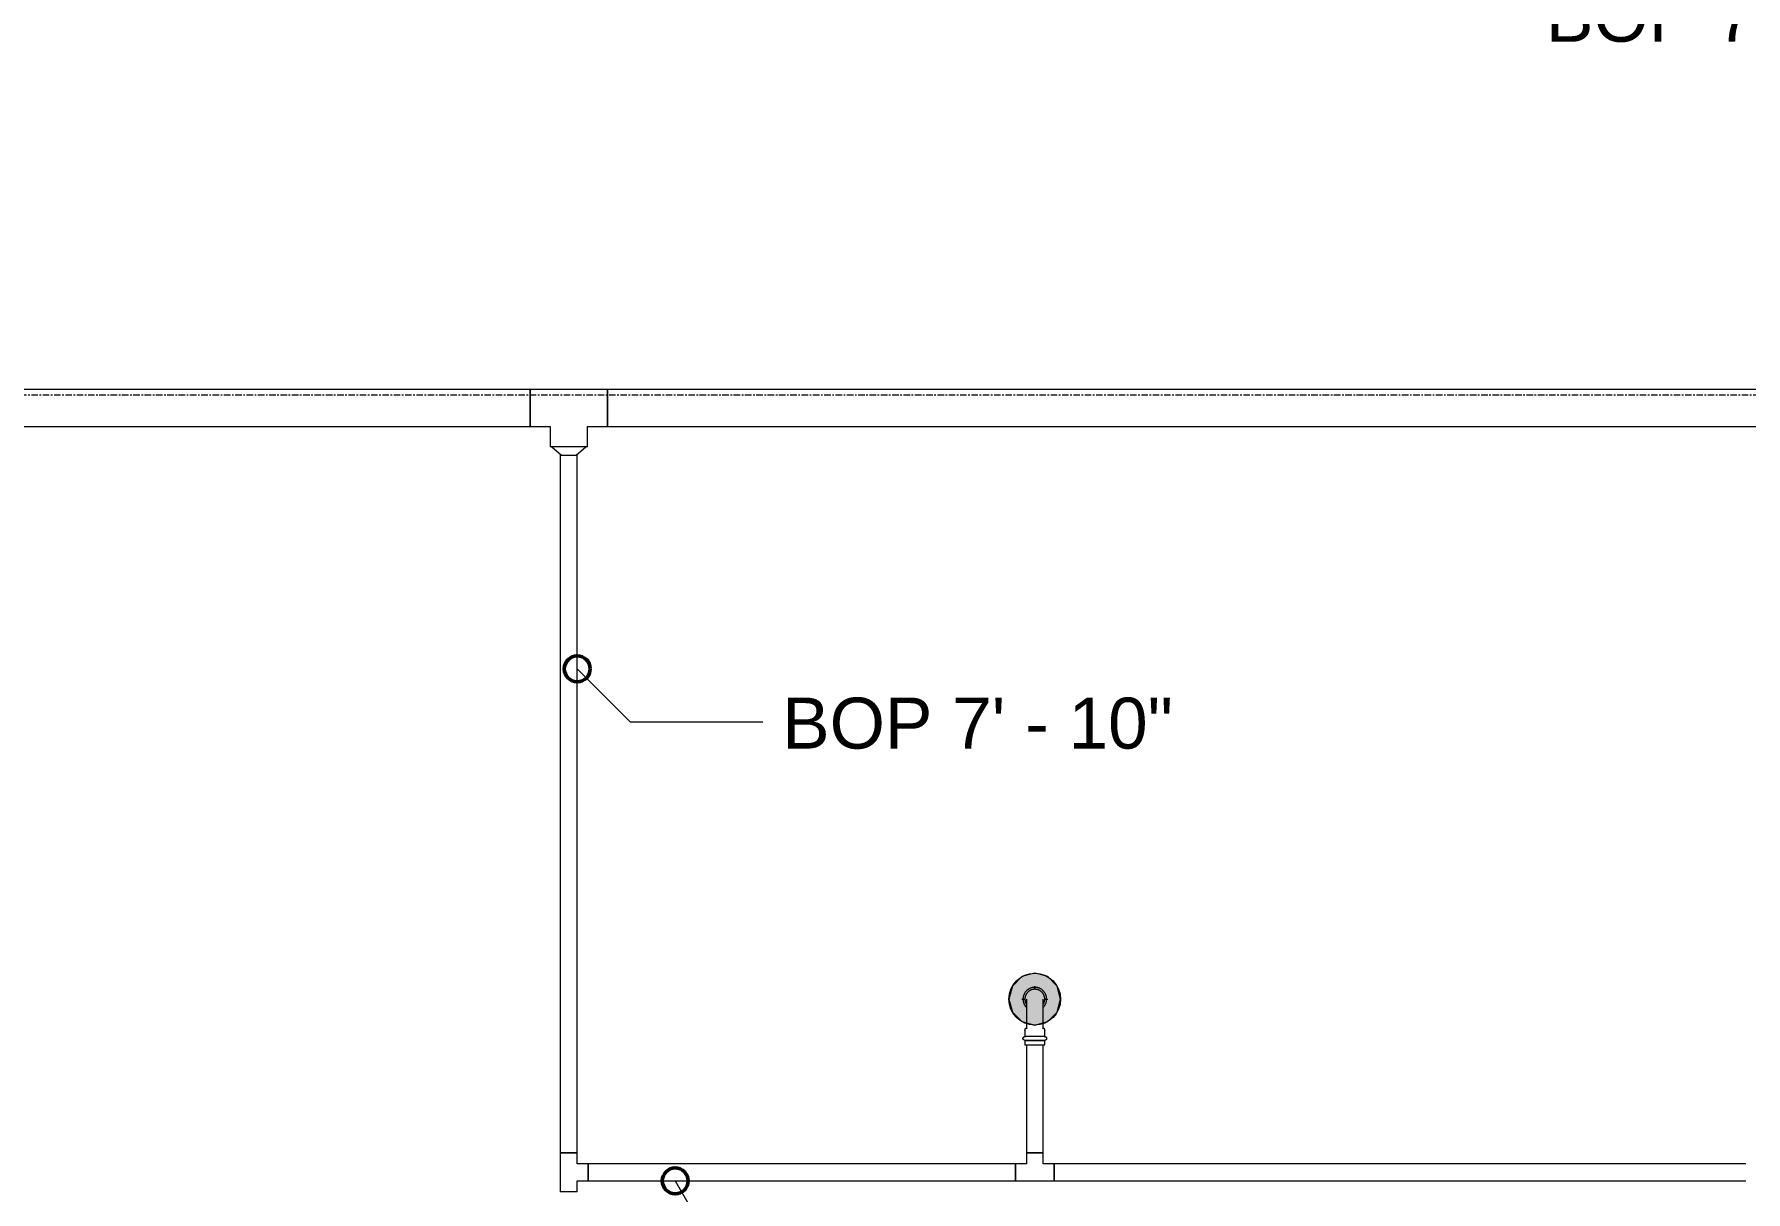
# Model space of a CAD drawing. Header units: inches. Extents: x -3679 to 241, y -496 to 1784.
# Drawn here: x -769.8 to -637.6, y 211.5 to 300.9 of the extents above; entities that cross this region are included whole.
import ezdxf

# ---------------------------------------------------------------- set-up
doc = ezdxf.new("R2010")
doc.units = ezdxf.units.IN
doc.header["$MEASUREMENT"] = 0
doc.linetypes.add('Grid Line', pattern=[0.875, 0.5, -0.125, 0.125, -0.125])
for name, color, linetype, lineweight in [('A-ANNO-NOTE', 250, 'Continuous', 9), ('G-ANNO-DIMS', 251, 'Continuous', 9), ('P-PIPE', 1, 'Continuous', 9), ('P-PIPE-CNTR', 1, 'Continuous', 9), ('S-GRID', 8, 'Continuous', 9)]:
    doc.layers.add(name, color=color, linetype=linetype, lineweight=lineweight)
doc.styles.add('Arial', font='arial.ttf', dxfattribs={"height": 3.934132})

# ---------------------------------------------------------------- blocks, each defined once
blk = doc.blocks.new('Victaulic-VicPress316-Elbow 90-45deg Style P568_P571 - Standard-523083-SECOND LEVEL')
at = {"layer": 'P-PIPE'}
for p, q in [((-3178.39, 1232.42), (-3178.39, 1231.96)), ((-3178.28, 1233.46), (-3178.28, 1232.57)), ((-3176.97, 1232.57), (-3176.97, 1233.46)), ((-3176.86, 1231.96), (-3176.86, 1232.42)), ((-3177.63, 1231.96), (-3178.39, 1231.96)), ((-3178.39, 1231.67), (-3178.39, 1231.33)), ((-3177.63, 1231.67), (-3178.39, 1231.67)), ((-3178.39, 1231.33), (-3177.63, 1231.33)), ((-3176.86, 1231.96), (-3177.63, 1231.96)), ((-3176.86, 1231.67), (-3177.63, 1231.67)), ((-3177.63, 1231.33), (-3176.86, 1231.33)), ((-3176.86, 1231.33), (-3176.86, 1231.67))]:
    blk.add_line(p, q, dxfattribs=at)
at = {"layer": 'P-PIPE', "flags": 128}
for points in [[(-3177.63, 1235.77), (-3177.66, 1235.77), (-3177.7, 1235.76), (-3177.73, 1235.76), (-3177.77, 1235.76), (-3177.81, 1235.75), (-3177.84, 1235.74), (-3177.88, 1235.73), (-3177.91, 1235.72), (-3177.95, 1235.71), (-3177.98, 1235.69), (-3178.01, 1235.68), (-3178.05, 1235.66), (-3178.08, 1235.65), (-3178.11, 1235.63), (-3178.14, 1235.61), (-3178.17, 1235.59), (-3178.2, 1235.56), (-3178.23, 1235.54), (-3178.25, 1235.52), (-3178.28, 1235.49), (-3178.3, 1235.46), (-3178.33, 1235.44), (-3178.35, 1235.41), (-3178.37, 1235.38), (-3178.39, 1235.35), (-3178.41, 1235.32), (-3178.43, 1235.28), (-3178.45, 1235.25), (-3178.46, 1235.22), (-3178.48, 1235.19), (-3178.49, 1235.15), (-3178.5, 1235.12), (-3178.51, 1235.08), (-3178.52, 1235.05), (-3178.52, 1235.01), (-3178.53, 1234.97), (-3178.53, 1234.94), (-3178.54, 1234.9), (-3178.54, 1234.86), (-3178.54, 1234.83), (-3178.53, 1234.79), (-3178.53, 1234.76), (-3178.53, 1234.72), (-3178.52, 1234.68), (-3178.51, 1234.65), (-3178.5, 1234.61), (-3178.49, 1234.58), (-3178.48, 1234.54), (-3178.47, 1234.51), (-3178.45, 1234.48), (-3178.44, 1234.44), (-3178.42, 1234.41), (-3178.4, 1234.38), (-3178.38, 1234.35), (-3178.36, 1234.32), (-3178.34, 1234.29), (-3178.32, 1234.26), (-3178.29, 1234.23)], [(-3177.63, 1235.62), (-3177.66, 1235.62), (-3177.69, 1235.62), (-3177.72, 1235.62), (-3177.75, 1235.61), (-3177.78, 1235.61), (-3177.81, 1235.6), (-3177.84, 1235.59), (-3177.87, 1235.58), (-3177.9, 1235.57), (-3177.92, 1235.56), (-3177.95, 1235.55), (-3177.98, 1235.53), (-3178.01, 1235.52), (-3178.03, 1235.5), (-3178.06, 1235.49), (-3178.08, 1235.47), (-3178.11, 1235.45), (-3178.13, 1235.43), (-3178.15, 1235.41), (-3178.17, 1235.39), (-3178.2, 1235.37), (-3178.22, 1235.34), (-3178.23, 1235.32), (-3178.25, 1235.29), (-3178.27, 1235.27), (-3178.29, 1235.24), (-3178.3, 1235.22), (-3178.31, 1235.19), (-3178.33, 1235.16), (-3178.34, 1235.13), (-3178.35, 1235.1), (-3178.36, 1235.07), (-3178.37, 1235.05), (-3178.37, 1235.02), (-3178.38, 1234.99), (-3178.38, 1234.95), (-3178.39, 1234.92), (-3178.39, 1234.89), (-3178.39, 1234.86), (-3178.39, 1234.83), (-3178.39, 1234.8), (-3178.39, 1234.77), (-3178.38, 1234.74), (-3178.38, 1234.71), (-3178.37, 1234.68), (-3178.36, 1234.65), (-3178.36, 1234.62), (-3178.35, 1234.59), (-3178.33, 1234.56), (-3178.32, 1234.54), (-3178.31, 1234.51), (-3178.29, 1234.48), (-3178.28, 1234.46)], [(-3176.97, 1234.22), (-3176.95, 1234.25), (-3176.92, 1234.27), (-3176.9, 1234.3), (-3176.88, 1234.33), (-3176.86, 1234.36), (-3176.84, 1234.39), (-3176.82, 1234.42), (-3176.8, 1234.46), (-3176.79, 1234.49), (-3176.77, 1234.52), (-3176.76, 1234.56), (-3176.75, 1234.59), (-3176.74, 1234.63), (-3176.73, 1234.66), (-3176.73, 1234.7), (-3176.72, 1234.74), (-3176.72, 1234.77), (-3176.71, 1234.81), (-3176.71, 1234.85), (-3176.71, 1234.88), (-3176.72, 1234.92), (-3176.72, 1234.95), (-3176.72, 1234.99), (-3176.73, 1235.03), (-3176.74, 1235.06), (-3176.75, 1235.1), (-3176.76, 1235.13), (-3176.77, 1235.17), (-3176.78, 1235.2), (-3176.8, 1235.23), (-3176.81, 1235.27), (-3176.83, 1235.3), (-3176.85, 1235.33), (-3176.87, 1235.36), (-3176.89, 1235.39), (-3176.91, 1235.42), (-3176.93, 1235.45), (-3176.96, 1235.48), (-3176.98, 1235.5), (-3177.01, 1235.53), (-3177.04, 1235.55), (-3177.06, 1235.57), (-3177.09, 1235.6), (-3177.12, 1235.62), (-3177.15, 1235.64), (-3177.19, 1235.65), (-3177.22, 1235.67), (-3177.25, 1235.69), (-3177.29, 1235.7), (-3177.32, 1235.71), (-3177.35, 1235.73), (-3177.39, 1235.74), (-3177.42, 1235.74), (-3177.46, 1235.75), (-3177.5, 1235.76), (-3177.53, 1235.76), (-3177.57, 1235.77), (-3177.61, 1235.77), (-3177.63, 1235.77)], [(-3176.96, 1234.47), (-3176.95, 1234.49), (-3176.94, 1234.52), (-3176.92, 1234.55), (-3176.91, 1234.58), (-3176.9, 1234.61), (-3176.89, 1234.64), (-3176.88, 1234.66), (-3176.88, 1234.69), (-3176.87, 1234.72), (-3176.87, 1234.75), (-3176.86, 1234.79), (-3176.86, 1234.82), (-3176.86, 1234.85), (-3176.86, 1234.88), (-3176.86, 1234.91), (-3176.86, 1234.94), (-3176.87, 1234.97), (-3176.87, 1235), (-3176.88, 1235.03), (-3176.89, 1235.06), (-3176.89, 1235.09), (-3176.9, 1235.12), (-3176.92, 1235.15), (-3176.93, 1235.17), (-3176.94, 1235.2), (-3176.96, 1235.23), (-3176.97, 1235.25), (-3176.99, 1235.28), (-3177.01, 1235.31), (-3177.02, 1235.33), (-3177.04, 1235.35), (-3177.06, 1235.38), (-3177.09, 1235.4), (-3177.11, 1235.42), (-3177.13, 1235.44), (-3177.15, 1235.46), (-3177.18, 1235.48), (-3177.2, 1235.5), (-3177.23, 1235.51), (-3177.26, 1235.53), (-3177.28, 1235.54), (-3177.31, 1235.55), (-3177.34, 1235.57), (-3177.37, 1235.58), (-3177.4, 1235.59), (-3177.43, 1235.6), (-3177.46, 1235.6), (-3177.49, 1235.61), (-3177.52, 1235.61), (-3177.55, 1235.62), (-3177.58, 1235.62), (-3177.61, 1235.62), (-3177.63, 1235.62)], [(-3178.28, 1234.85), (-3178.28, 1234.85), (-3178.28, 1234.85), (-3178.28, 1234.84), (-3178.28, 1234.84), (-3178.28, 1234.83), (-3178.28, 1234.81), (-3178.28, 1234.8), (-3178.28, 1234.78), (-3178.28, 1234.77), (-3178.28, 1234.74), (-3178.28, 1234.72), (-3178.28, 1234.7), (-3178.28, 1234.67), (-3178.28, 1234.64), (-3178.28, 1234.61), (-3178.28, 1234.58), (-3178.28, 1234.55), (-3178.28, 1234.51), (-3178.28, 1234.47), (-3178.28, 1234.43), (-3178.28, 1234.39), (-3178.28, 1234.35), (-3178.28, 1234.31), (-3178.28, 1234.26), (-3178.28, 1234.21), (-3178.28, 1234.17), (-3178.28, 1234.12), (-3178.28, 1234.07), (-3178.28, 1234.02), (-3178.28, 1233.97), (-3178.28, 1233.91), (-3178.28, 1233.86), (-3178.28, 1233.81), (-3178.28, 1233.75), (-3178.28, 1233.7), (-3178.28, 1233.64), (-3178.28, 1233.59), (-3178.28, 1233.53), (-3178.28, 1233.48), (-3178.28, 1233.46)], [(-3176.97, 1233.46), (-3176.97, 1233.52), (-3176.97, 1233.57), (-3176.97, 1233.63), (-3176.97, 1233.68), (-3176.97, 1233.74), (-3176.97, 1233.79), (-3176.97, 1233.85), (-3176.97, 1233.9), (-3176.97, 1233.95), (-3176.97, 1234), (-3176.97, 1234.06), (-3176.97, 1234.11), (-3176.97, 1234.15), (-3176.97, 1234.2), (-3176.97, 1234.25), (-3176.97, 1234.29), (-3176.97, 1234.34), (-3176.97, 1234.38), (-3176.97, 1234.42), (-3176.97, 1234.46), (-3176.97, 1234.5), (-3176.97, 1234.54), (-3176.97, 1234.57), (-3176.97, 1234.6), (-3176.97, 1234.63), (-3176.97, 1234.66), (-3176.97, 1234.69), (-3176.97, 1234.72), (-3176.97, 1234.74), (-3176.97, 1234.76), (-3176.97, 1234.78), (-3176.97, 1234.8), (-3176.97, 1234.81), (-3176.97, 1234.82), (-3176.97, 1234.83), (-3176.97, 1234.84), (-3176.97, 1234.85), (-3176.97, 1234.85), (-3176.97, 1234.85), (-3176.97, 1234.85)], [(-3178.39, 1232.42), (-3178.39, 1232.43), (-3178.39, 1232.44), (-3178.39, 1232.45), (-3178.39, 1232.46), (-3178.39, 1232.47), (-3178.38, 1232.48), (-3178.38, 1232.49), (-3178.38, 1232.5), (-3178.37, 1232.51), (-3178.37, 1232.52), (-3178.37, 1232.53), (-3178.36, 1232.54), (-3178.36, 1232.55), (-3178.35, 1232.56), (-3178.34, 1232.57), (-3178.34, 1232.58), (-3178.33, 1232.59), (-3178.32, 1232.6), (-3178.32, 1232.6), (-3178.31, 1232.61), (-3178.3, 1232.62), (-3178.29, 1232.63), (-3178.28, 1232.63), (-3178.28, 1232.63)], [(-3176.97, 1232.63), (-3176.96, 1232.63), (-3176.95, 1232.62), (-3176.94, 1232.61), (-3176.93, 1232.61), (-3176.93, 1232.6), (-3176.92, 1232.59), (-3176.91, 1232.58), (-3176.91, 1232.57), (-3176.9, 1232.56), (-3176.9, 1232.55), (-3176.89, 1232.54), (-3176.89, 1232.53), (-3176.88, 1232.52), (-3176.88, 1232.51), (-3176.87, 1232.5), (-3176.87, 1232.49), (-3176.87, 1232.48), (-3176.86, 1232.47), (-3176.86, 1232.46), (-3176.86, 1232.45), (-3176.86, 1232.44), (-3176.86, 1232.43), (-3176.86, 1232.42), (-3176.86, 1232.42)], [(-3178.39, 1231.67), (-3178.4, 1231.67), (-3178.4, 1231.67), (-3178.41, 1231.67), (-3178.41, 1231.68), (-3178.42, 1231.68), (-3178.43, 1231.68), (-3178.43, 1231.68), (-3178.44, 1231.68), (-3178.44, 1231.68), (-3178.45, 1231.68), (-3178.45, 1231.69), (-3178.46, 1231.69), (-3178.46, 1231.69), (-3178.47, 1231.7), (-3178.47, 1231.7), (-3178.48, 1231.7), (-3178.48, 1231.71), (-3178.49, 1231.71), (-3178.49, 1231.71), (-3178.5, 1231.72), (-3178.5, 1231.72), (-3178.5, 1231.73), (-3178.51, 1231.73), (-3178.51, 1231.74), (-3178.51, 1231.74), (-3178.52, 1231.75), (-3178.52, 1231.75), (-3178.52, 1231.76), (-3178.52, 1231.76), (-3178.53, 1231.77), (-3178.53, 1231.77), (-3178.53, 1231.78), (-3178.53, 1231.78), (-3178.53, 1231.79), (-3178.53, 1231.79), (-3178.54, 1231.8), (-3178.54, 1231.81), (-3178.54, 1231.81), (-3178.54, 1231.82), (-3178.54, 1231.82), (-3178.54, 1231.83), (-3178.54, 1231.83), (-3178.54, 1231.84), (-3178.53, 1231.85), (-3178.53, 1231.85), (-3178.53, 1231.86), (-3178.53, 1231.86), (-3178.53, 1231.87), (-3178.53, 1231.87), (-3178.52, 1231.88), (-3178.52, 1231.88), (-3178.52, 1231.89), (-3178.52, 1231.89), (-3178.51, 1231.9), (-3178.51, 1231.9), (-3178.51, 1231.91), (-3178.5, 1231.91), (-3178.5, 1231.92), (-3178.49, 1231.92), (-3178.49, 1231.93), (-3178.49, 1231.93), (-3178.48, 1231.93), (-3178.48, 1231.94), (-3178.47, 1231.94), (-3178.47, 1231.94), (-3178.46, 1231.95), (-3178.46, 1231.95), (-3178.45, 1231.95), (-3178.45, 1231.95), (-3178.44, 1231.96), (-3178.43, 1231.96), (-3178.43, 1231.96), (-3178.42, 1231.96), (-3178.42, 1231.96), (-3178.41, 1231.96), (-3178.41, 1231.96), (-3178.4, 1231.96), (-3178.39, 1231.96), (-3178.39, 1231.96)], [(-3177.63, 1231.96), (-3177.66, 1231.96), (-3177.69, 1231.96), (-3177.72, 1231.96), (-3177.75, 1231.96), (-3177.78, 1231.96), (-3177.81, 1231.96), (-3177.84, 1231.96), (-3177.87, 1231.96), (-3177.9, 1231.96), (-3177.92, 1231.96), (-3177.95, 1231.96), (-3177.98, 1231.96), (-3178.01, 1231.96), (-3178.03, 1231.96), (-3178.06, 1231.96), (-3178.08, 1231.96), (-3178.11, 1231.96), (-3178.13, 1231.96), (-3178.15, 1231.96), (-3178.17, 1231.96), (-3178.2, 1231.96), (-3178.22, 1231.96), (-3178.23, 1231.96), (-3178.25, 1231.96), (-3178.27, 1231.96), (-3178.29, 1231.96), (-3178.3, 1231.96), (-3178.31, 1231.96), (-3178.33, 1231.96), (-3178.34, 1231.96), (-3178.35, 1231.96), (-3178.36, 1231.96), (-3178.37, 1231.96), (-3178.37, 1231.96), (-3178.38, 1231.96), (-3178.38, 1231.96), (-3178.39, 1231.96), (-3178.39, 1231.96), (-3178.39, 1231.96), (-3178.39, 1231.96)], [(-3178.39, 1231.96), (-3178.39, 1231.96), (-3178.39, 1231.96), (-3178.39, 1231.96), (-3178.38, 1231.96), (-3178.38, 1231.96), (-3178.37, 1231.96), (-3178.36, 1231.96), (-3178.35, 1231.96)], [(-3178.35, 1231.67), (-3178.36, 1231.67), (-3178.37, 1231.67), (-3178.37, 1231.67), (-3178.38, 1231.67), (-3178.38, 1231.67), (-3178.39, 1231.67), (-3178.39, 1231.67), (-3178.39, 1231.67), (-3178.39, 1231.67)], [(-3178.39, 1231.67), (-3178.39, 1231.67), (-3178.39, 1231.67), (-3178.39, 1231.67), (-3178.38, 1231.67), (-3178.38, 1231.67), (-3178.37, 1231.67), (-3178.36, 1231.67), (-3178.35, 1231.67), (-3178.34, 1231.67), (-3178.33, 1231.67), (-3178.32, 1231.67), (-3178.3, 1231.67), (-3178.29, 1231.67), (-3178.27, 1231.67), (-3178.26, 1231.67), (-3178.24, 1231.67), (-3178.22, 1231.67), (-3178.2, 1231.67), (-3178.18, 1231.67), (-3178.16, 1231.67), (-3178.14, 1231.67), (-3178.11, 1231.67), (-3178.09, 1231.67), (-3178.06, 1231.67), (-3178.04, 1231.67), (-3178.01, 1231.67), (-3177.99, 1231.67), (-3177.96, 1231.67), (-3177.93, 1231.67), (-3177.9, 1231.67), (-3177.87, 1231.67), (-3177.84, 1231.67), (-3177.82, 1231.67), (-3177.79, 1231.67), (-3177.76, 1231.67), (-3177.72, 1231.67), (-3177.69, 1231.67), (-3177.66, 1231.67), (-3177.63, 1231.67), (-3177.63, 1231.67)], [(-3176.86, 1231.96), (-3176.86, 1231.96), (-3176.86, 1231.96), (-3176.86, 1231.96), (-3176.87, 1231.96), (-3176.87, 1231.96), (-3176.88, 1231.96), (-3176.89, 1231.96), (-3176.9, 1231.96), (-3176.91, 1231.96), (-3176.92, 1231.96), (-3176.93, 1231.96), (-3176.95, 1231.96), (-3176.96, 1231.96), (-3176.98, 1231.96), (-3176.99, 1231.96), (-3177.01, 1231.96), (-3177.03, 1231.96), (-3177.05, 1231.96), (-3177.07, 1231.96), (-3177.09, 1231.96), (-3177.11, 1231.96), (-3177.14, 1231.96), (-3177.16, 1231.96), (-3177.19, 1231.96), (-3177.21, 1231.96), (-3177.24, 1231.96), (-3177.26, 1231.96), (-3177.29, 1231.96), (-3177.32, 1231.96), (-3177.35, 1231.96), (-3177.38, 1231.96), (-3177.41, 1231.96), (-3177.43, 1231.96), (-3177.46, 1231.96), (-3177.49, 1231.96), (-3177.53, 1231.96), (-3177.56, 1231.96), (-3177.59, 1231.96), (-3177.62, 1231.96), (-3177.63, 1231.96)], [(-3177.63, 1231.67), (-3177.59, 1231.67), (-3177.56, 1231.67), (-3177.53, 1231.67), (-3177.5, 1231.67), (-3177.47, 1231.67), (-3177.44, 1231.67), (-3177.41, 1231.67), (-3177.38, 1231.67), (-3177.35, 1231.67), (-3177.33, 1231.67), (-3177.3, 1231.67), (-3177.27, 1231.67), (-3177.24, 1231.67), (-3177.22, 1231.67), (-3177.19, 1231.67), (-3177.17, 1231.67), (-3177.14, 1231.67), (-3177.12, 1231.67), (-3177.1, 1231.67), (-3177.08, 1231.67), (-3177.05, 1231.67), (-3177.03, 1231.67), (-3177.02, 1231.67), (-3177, 1231.67), (-3176.98, 1231.67), (-3176.96, 1231.67), (-3176.95, 1231.67), (-3176.94, 1231.67), (-3176.92, 1231.67), (-3176.91, 1231.67), (-3176.9, 1231.67), (-3176.89, 1231.67), (-3176.88, 1231.67), (-3176.88, 1231.67), (-3176.87, 1231.67), (-3176.87, 1231.67), (-3176.86, 1231.67), (-3176.86, 1231.67), (-3176.86, 1231.67), (-3176.86, 1231.67)], [(-3176.9, 1231.96), (-3176.89, 1231.96), (-3176.88, 1231.96), (-3176.88, 1231.96), (-3176.87, 1231.96), (-3176.87, 1231.96), (-3176.86, 1231.96), (-3176.86, 1231.96), (-3176.86, 1231.96), (-3176.86, 1231.96)], [(-3176.86, 1231.67), (-3176.86, 1231.67), (-3176.86, 1231.67), (-3176.86, 1231.67), (-3176.87, 1231.67), (-3176.87, 1231.67), (-3176.88, 1231.67), (-3176.89, 1231.67), (-3176.9, 1231.67)], [(-3176.86, 1231.96), (-3176.85, 1231.96), (-3176.85, 1231.96), (-3176.84, 1231.96), (-3176.84, 1231.96), (-3176.83, 1231.96), (-3176.82, 1231.96), (-3176.82, 1231.96), (-3176.81, 1231.96), (-3176.81, 1231.96), (-3176.8, 1231.95), (-3176.8, 1231.95), (-3176.79, 1231.95), (-3176.79, 1231.95), (-3176.78, 1231.94), (-3176.78, 1231.94), (-3176.77, 1231.94), (-3176.77, 1231.93), (-3176.76, 1231.93), (-3176.76, 1231.92), (-3176.75, 1231.92), (-3176.75, 1231.92), (-3176.75, 1231.91), (-3176.74, 1231.91), (-3176.74, 1231.9), (-3176.74, 1231.9), (-3176.73, 1231.89), (-3176.73, 1231.89), (-3176.73, 1231.88), (-3176.73, 1231.88), (-3176.72, 1231.87), (-3176.72, 1231.87), (-3176.72, 1231.86), (-3176.72, 1231.85), (-3176.72, 1231.85), (-3176.72, 1231.84), (-3176.71, 1231.84), (-3176.71, 1231.83), (-3176.71, 1231.83), (-3176.71, 1231.82), (-3176.71, 1231.81), (-3176.71, 1231.81), (-3176.71, 1231.8), (-3176.71, 1231.8), (-3176.72, 1231.79), (-3176.72, 1231.79), (-3176.72, 1231.78), (-3176.72, 1231.77), (-3176.72, 1231.77), (-3176.72, 1231.76), (-3176.73, 1231.76), (-3176.73, 1231.75), (-3176.73, 1231.75), (-3176.73, 1231.74), (-3176.74, 1231.74), (-3176.74, 1231.73), (-3176.74, 1231.73), (-3176.75, 1231.72), (-3176.75, 1231.72), (-3176.76, 1231.72), (-3176.76, 1231.71), (-3176.76, 1231.71), (-3176.77, 1231.7), (-3176.77, 1231.7), (-3176.78, 1231.7), (-3176.78, 1231.69), (-3176.79, 1231.69), (-3176.79, 1231.69), (-3176.8, 1231.69), (-3176.8, 1231.68), (-3176.81, 1231.68), (-3176.82, 1231.68), (-3176.82, 1231.68), (-3176.83, 1231.68), (-3176.83, 1231.68), (-3176.84, 1231.67), (-3176.84, 1231.67), (-3176.85, 1231.67), (-3176.86, 1231.67), (-3176.86, 1231.67)]]:
    blk.add_lwpolyline(points, dxfattribs=at)

msp = doc.modelspace()

# ---------------------------------------------------------------- hatches: boundary and pattern name
at = {"layer": 'A-ANNO-NOTE'}
h = msp.add_hatch(color=256, dxfattribs=at)
edge = h.paths.add_edge_path(flags=0)
edge.add_arc((-692.49, 226.36), 2, 0, 360)
msp.add_hatch(color=256, dxfattribs=at).paths.add_polyline_path([(-692.49, 224.36), (-691.47, 224.65), (-690.75, 225.36), (-690.49, 226.36), (-690.75, 227.36), (-691.49, 228.1), (-692.49, 228.36), (-693.49, 228.1), (-694.22, 227.36), (-694.49, 226.36), (-694.22, 225.36), (-693.49, 224.63)], flags=0)

# ---------------------------------------------------------------- linework, layer by layer
for p, q in [((-693.49, 228.1), (-694.22, 227.36)), ((-692.49, 228.36), (-693.49, 228.1)), ((-691.49, 228.1), (-692.49, 228.36)), ((-690.75, 227.36), (-691.49, 228.1)), ((-694.22, 227.36), (-694.49, 226.36)), ((-694.49, 226.36), (-694.22, 225.36)), ((-690.49, 226.36), (-690.75, 227.36)), ((-690.75, 225.36), (-690.49, 226.36)), ((-694.22, 225.36), (-693.49, 224.63)), ((-691.47, 224.65), (-690.75, 225.36)), ((-693.49, 224.63), (-692.49, 224.36)), ((-692.49, 224.36), (-691.47, 224.65))]:
    msp.add_line(p, q, dxfattribs=at)
msp.add_circle((-692.49, 226.36), 2, dxfattribs=at)
at = {"layer": 'G-ANNO-DIMS'}
for p, q in [((-727.83, 251.86), (-723.74, 247.77)), ((-723.74, 247.77), (-713.5, 247.77)), ((-720.26, 212.33), (-715.63, 204.31))]:
    msp.add_line(p, q, dxfattribs=at)
at = {"layer": 'G-ANNO-DIMS', "lineweight": 50}
for centre in [(-727.83, 251.86), (-720.26, 212.33)]:
    msp.add_circle(centre, 1, dxfattribs=at)
at = {"layer": 'P-PIPE'}
for p, q in [((-731.48, 273.44), (-948.63, 273.44)), ((-725.49, 273.44), (-731.48, 273.44)), ((-731.48, 273.44), (-731.48, 271.28)), ((-731.48, 273.25), (-731.48, 273.39)), ((-731.48, 273.02), (-731.48, 273.24)), ((-731.48, 272.72), (-731.48, 273.02)), ((-731.48, 272.37), (-731.48, 272.72)), ((-731.48, 271.63), (-731.48, 272.37)), ((-506.3, 273.44), (-725.49, 273.44)), ((-725.49, 271.28), (-725.49, 273.44)), ((-725.49, 273.39), (-725.49, 273.25)), ((-725.49, 273.24), (-725.49, 273.02)), ((-725.49, 273.02), (-725.49, 272.72)), ((-725.49, 272.72), (-725.49, 272.37)), ((-725.49, 272.37), (-725.49, 271.63)), ((-731.48, 271.28), (-731.48, 271.63)), ((-731.48, 270.98), (-731.48, 271.28)), ((-731.48, 271.28), (-731.48, 270.56)), ((-725.49, 271.63), (-725.49, 271.28)), ((-725.49, 271.28), (-725.49, 270.98)), ((-725.49, 270.56), (-725.49, 271.28)), ((-948.63, 270.56), (-731.48, 270.56)), ((-731.48, 270.76), (-731.48, 270.98)), ((-731.48, 270.61), (-731.48, 270.75)), ((-731.48, 270.56), (-729.92, 270.56)), ((-729.92, 270.56), (-729.92, 269.01)), ((-727.05, 270.56), (-725.49, 270.56)), ((-727.05, 269.01), (-727.05, 270.56)), ((-725.49, 270.98), (-725.49, 270.76)), ((-725.49, 270.75), (-725.49, 270.61)), ((-725.49, 270.56), (-506.3, 270.56)), ((-727.05, 269.01), (-729.92, 269.01)), ((-729.8, 269.01), (-729.05, 268.35)), ((-727.92, 268.35), (-727.17, 269.01)), ((-729.14, 268.35), (-729.14, 214.49)), ((-729.14, 268.35), (-727.83, 268.35)), ((-727.83, 214.49), (-727.83, 268.35)), ((-693.14, 222.84), (-693.14, 214.49)), ((-691.83, 214.49), (-691.83, 222.84)), ((-727.83, 214.49), (-729.14, 214.49)), ((-729.14, 214.49), (-729.14, 211.49)), ((-729.14, 214.49), (-729.12, 214.49)), ((-729.12, 214.49), (-729.05, 214.49)), ((-729.05, 214.49), (-728.95, 214.49)), ((-728.95, 214.49), (-728.81, 214.49)), ((-728.81, 214.49), (-728.66, 214.49)), ((-728.66, 214.49), (-728.31, 214.49)), ((-728.31, 214.49), (-728.16, 214.49)), ((-728.16, 214.49), (-728.02, 214.49)), ((-728.02, 214.49), (-727.92, 214.49)), ((-727.92, 214.49), (-727.85, 214.49)), ((-727.85, 214.49), (-727.83, 214.49)), ((-727.83, 213.65), (-727.83, 214.49)), ((-691.83, 214.49), (-693.14, 214.49)), ((-693.14, 214.49), (-693.14, 213.65)), ((-693.14, 214.49), (-693.12, 214.49)), ((-693.12, 214.49), (-693.05, 214.49)), ((-693.05, 214.49), (-692.95, 214.49)), ((-692.95, 214.49), (-692.81, 214.49)), ((-692.81, 214.49), (-692.66, 214.49)), ((-692.66, 214.49), (-692.31, 214.49)), ((-692.31, 214.49), (-692.16, 214.49)), ((-692.16, 214.49), (-692.02, 214.49)), ((-692.02, 214.49), (-691.92, 214.49)), ((-691.92, 214.49), (-691.85, 214.49)), ((-691.85, 214.49), (-691.83, 214.49)), ((-691.83, 213.65), (-691.83, 214.49)), ((-726.99, 213.65), (-727.83, 213.65)), ((-693.98, 213.65), (-726.99, 213.65)), ((-726.99, 212.33), (-726.99, 213.65)), ((-726.99, 213.65), (-726.99, 213.63)), ((-726.99, 213.63), (-726.99, 213.56)), ((-726.99, 213.56), (-726.99, 213.45)), ((-726.99, 213.45), (-726.99, 213.32)), ((-726.99, 213.32), (-726.99, 213.16)), ((-726.99, 213.16), (-726.99, 212.82)), ((-693.98, 213.65), (-693.98, 212.33)), ((-693.14, 213.65), (-693.98, 213.65)), ((-693.98, 213.63), (-693.98, 213.65)), ((-693.98, 213.56), (-693.98, 213.63)), ((-693.98, 213.45), (-693.98, 213.56)), ((-693.98, 213.32), (-693.98, 213.45)), ((-693.98, 213.16), (-693.98, 213.32)), ((-693.98, 212.82), (-693.98, 213.16)), ((-690.99, 213.65), (-691.83, 213.65)), ((-690.99, 213.65), (-690.99, 213.63)), ((-637.56, 213.65), (-690.99, 213.65)), ((-690.99, 212.33), (-690.99, 213.65)), ((-690.99, 213.63), (-690.99, 213.56)), ((-690.99, 213.56), (-690.99, 213.45)), ((-690.99, 213.45), (-690.99, 213.32)), ((-690.99, 213.32), (-690.99, 213.16)), ((-690.99, 213.16), (-690.99, 212.82)), ((-727.83, 211.49), (-727.83, 212.33)), ((-727.83, 212.33), (-726.99, 212.33)), ((-726.99, 212.82), (-726.99, 212.66)), ((-726.99, 212.66), (-726.99, 212.53)), ((-726.99, 212.53), (-726.99, 212.42)), ((-726.99, 212.42), (-726.99, 212.35)), ((-726.99, 212.35), (-726.99, 212.33)), ((-726.99, 212.33), (-693.98, 212.33)), ((-693.98, 212.66), (-693.98, 212.82)), ((-693.98, 212.53), (-693.98, 212.66)), ((-693.98, 212.42), (-693.98, 212.53)), ((-693.98, 212.35), (-693.98, 212.42)), ((-693.98, 212.33), (-693.98, 212.35)), ((-693.98, 212.33), (-690.99, 212.33)), ((-690.99, 212.82), (-690.99, 212.66)), ((-690.99, 212.66), (-690.99, 212.53)), ((-690.99, 212.53), (-690.99, 212.42)), ((-690.99, 212.42), (-690.99, 212.35)), ((-690.99, 212.35), (-690.99, 212.33)), ((-690.99, 212.33), (-637.56, 212.33)), ((-729.12, 211.49), (-729.14, 211.49)), ((-729.05, 211.49), (-729.12, 211.49)), ((-728.95, 211.49), (-729.05, 211.49)), ((-728.81, 211.49), (-728.95, 211.49)), ((-728.66, 211.49), (-728.81, 211.49)), ((-728.31, 211.49), (-728.66, 211.49)), ((-728.16, 211.49), (-728.31, 211.49)), ((-728.02, 211.49), (-728.16, 211.49)), ((-727.92, 211.49), (-728.02, 211.49)), ((-727.85, 211.49), (-727.92, 211.49)), ((-727.83, 211.49), (-727.85, 211.49))]:
    msp.add_line(p, q, dxfattribs=at)
at = {"layer": 'P-PIPE-CNTR'}
for p, q in [((-693.49, 226.36), (-693.22, 226.36)), ((-692.49, 227.1), (-692.49, 227.36)), ((-691.75, 226.36), (-691.49, 226.36))]:
    msp.add_line(p, q, dxfattribs=at)
at = {"layer": 'S-GRID', "linetype": 'Grid Line'}
msp.add_line((228, 273), (-3666.39, 273), dxfattribs=at)

# ---------------------------------------------------------------- block references
at = {"layer": 'P-PIPE'}
msp.add_blockref('Victaulic-VicPress316-Elbow 90-45deg Style P568_P571 - Standard-523083-SECOND LEVEL', (2485.14, -1008.49), dxfattribs=at)

# ---------------------------------------------------------------- texts
at = {"layer": 'G-ANNO-DIMS', "char_height": 3.9341, "width": 35.952, "attachment_point": 1, "line_spacing_factor": 0.938532, "style": 'Arial'}
for insert in [(-653, 304.21), (-712, 249.64)]:
    msp.add_mtext('BOP 7\' - 10"', dxfattribs=dict(at, insert=insert))

doc.saveas('drawing.dxf')
